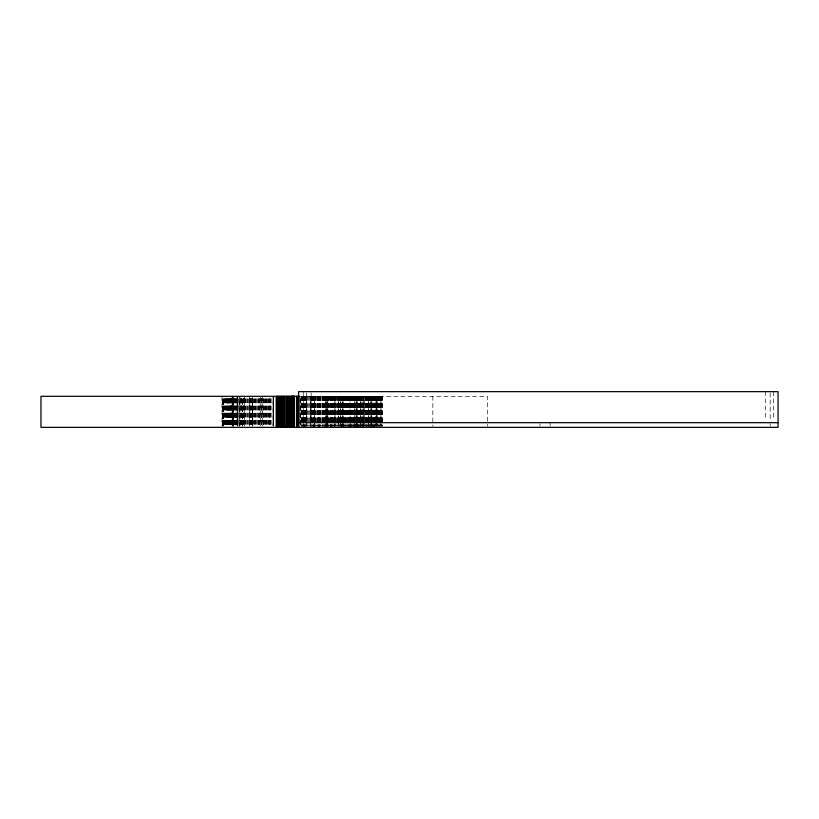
<?xml version="1.0" encoding="UTF-8"?>
<svg xmlns="http://www.w3.org/2000/svg" width="819" height="819" viewBox="0 0 819 819"><rect width="100%" height="100%" fill="white"/><g stroke="black" fill="none" stroke-linecap="round" stroke-linejoin="round"><path stroke-width="0.61" stroke-dasharray="4.09 3.07" d="M300.665 396.314L487.489 396.314L487.489 426.105M773.392 391.656L773.392 420.208M770.157 392.895L770.157 420.208M770.157 423.853L770.157 426.177M765.499 391.656L765.499 420.208M550.133 422.686L550.133 426.177M539.916 423.853L539.916 426.177M432.821 396.314L432.821 426.105M382.422 396.314L382.34 426.105M382.145 396.314L382.145 426.105M381.47 396.314L381.47 426.105M381.347 396.314L381.398 426.105M381.234 396.314L381.234 426.105M380.978 426.105L380.978 396.314L380.845 426.105M380.712 396.314L380.712 426.105M380.507 396.314L380.507 426.105M379.934 396.314L379.934 426.105M379.781 396.314L379.781 426.105M379.34 396.314L379.289 426.105M379.115 396.314L379.115 426.105M378.706 396.314L378.675 426.105M378.368 396.314L378.368 426.105M378.081 396.314L378.122 426.105M377.917 396.314L377.917 426.105M377.549 396.314L377.661 426.105M377.293 396.314L377.293 426.105M377.088 426.105L377.037 396.314L376.955 426.105M376.74 396.314L376.74 426.105M376.576 396.314L376.576 426.105M376.392 426.105L376.392 396.314L376.228 426.105M375.849 396.314L375.86 426.105M375.686 396.314L375.686 426.105M375.317 396.314L375.317 426.105L375.163 396.314M374.877 396.314L374.877 426.105M374.672 396.314L374.682 426.105M374.529 396.314L374.529 426.105M374.406 396.314L374.406 426.105M374.283 396.314L374.129 426.105M374.007 396.314L374.027 426.105M373.904 396.314L373.781 426.105M373.73 396.314L373.669 426.105M373.566 396.314L373.587 426.105M373.147 396.314L373.147 426.105M373.024 396.314L373.024 426.105M372.85 396.314L372.85 426.105M372.584 396.314L372.584 426.105M372.399 396.314L372.399 426.105M372.164 396.314L372.164 426.105M372.041 396.314L372.041 426.105M371.56 396.314L371.56 426.105M371.386 396.314L371.386 426.105M371.109 396.314L371.161 426.105M370.987 426.105L370.915 396.314L370.802 426.105M370.577 396.314L370.577 426.105M370.464 396.314L370.464 426.105M370.024 396.314L370.024 426.105M369.697 396.314L369.697 426.105M369.615 396.314L369.615 426.105M369.512 396.314L369.512 426.105M369.082 396.314L369.082 426.105M368.867 396.314L368.888 426.105M368.622 396.314L368.622 426.105M368.325 426.105L368.325 396.314L368.192 426.105M368.059 396.314L368.059 426.105M367.506 396.314L367.547 426.105M367.27 396.314L367.26 426.105M367.014 396.314L367.014 426.105M366.82 396.314L366.892 426.105M366.656 396.314L366.717 426.105M366.543 396.314L366.523 426.105M366.288 396.314L366.359 426.105M365.991 396.314L365.991 426.105M365.489 396.314L365.489 426.105M365.325 396.314L365.325 426.105M365.243 396.314L365.243 426.105M364.772 426.105L364.475 396.314M364.179 396.314L364.199 426.105M363.871 396.314L363.871 426.105M363.677 396.314L363.677 426.105M363.493 396.314L363.513 426.105M363.257 426.105L363.196 396.314L363.165 426.105M362.899 396.314L362.909 426.105M362.827 396.314L362.827 426.105M362.561 396.314L362.643 426.105M362.397 396.314L362.356 426.105M362.213 396.314L362.336 426.105M362.07 396.314L362.08 426.105L361.896 396.314M361.629 396.314L361.599 426.105M361.486 396.314L361.425 426.105M361.056 396.314L361.118 426.105M360.862 396.314L360.821 426.105M360.698 426.105L360.677 396.314L360.565 426.105M360.36 396.314L360.319 426.105M360.196 396.314L360.155 426.105M360.094 396.314L359.981 426.105M359.838 396.314L359.848 426.105M359.705 396.314L359.776 426.105M359.306 396.314L359.346 426.105M359.019 396.314L359.019 426.105M358.835 396.314L358.835 426.105M358.63 396.314L358.63 426.105M358.476 396.314L358.476 426.105M358.272 396.314L358.272 426.105M358.22 396.314L358.22 426.105M357.985 396.314L357.985 426.105M357.811 396.314L357.811 426.105M357.637 396.314L357.637 426.105M357.493 396.314L357.493 426.105M357.371 396.314L357.258 426.105M357.156 426.105L357.084 396.314L356.982 426.105M356.715 396.314L356.746 426.105M356.326 396.314L356.326 426.105M355.917 396.314L355.917 426.105M355.722 396.314L355.722 426.105M355.6 396.314L355.559 426.105M355.323 396.314L355.323 426.105M355.067 396.314L355.067 426.105M354.914 426.105L354.852 396.314L354.678 426.105M354.555 396.314L354.555 426.105M354.484 396.314L354.484 426.105M354.269 396.314L354.248 426.105M354.013 396.314L354.013 426.105M353.777 396.314L353.777 426.105M353.552 396.314L353.552 426.105M353.368 396.314L353.368 426.105M353.112 396.314L353.061 426.105M352.702 396.314L352.764 426.105M352.569 396.314L352.487 426.105M352.231 396.314L352.262 426.105M351.812 396.314L351.832 426.105M351.709 396.314L351.709 426.105M351.474 396.314L351.464 426.105M351.31 396.314L351.31 426.105M351.126 396.314L351.156 426.105M351.013 396.314L351.013 426.105M350.849 396.314L350.849 426.105M350.675 396.314L350.645 426.105M350.419 396.314L350.471 426.105M350.266 396.314L350.266 426.105M350.174 396.314L350.174 426.105L349.989 396.314M349.846 396.314L349.846 426.105M349.549 396.314L349.641 426.105M349.457 396.314L349.457 426.105M349.283 396.314L349.283 426.105M349.007 396.314L349.007 426.105M348.74 396.314L348.74 426.105M348.454 396.314L348.444 426.105M348.229 396.314L348.28 426.105M348.116 396.314L348.177 426.105M347.952 396.314L347.952 426.105M347.563 396.314L347.563 426.105M347.143 396.314L347.143 426.105M346.918 396.314L346.918 426.105M346.417 396.314L346.417 426.105M346.099 396.314L346.099 426.105M345.628 396.314L345.628 426.105M345.413 396.314L345.413 426.105M345.157 396.314L345.157 426.105M345.024 396.314L345.024 426.105M344.881 396.314L344.881 426.105M344.768 396.314L344.768 426.105M344.246 396.314L344.246 426.105M343.878 396.314L343.878 426.105M343.591 396.314L343.622 426.105M343.509 396.314L343.509 426.105L343.294 396.314M343.171 396.314L343.171 426.105M343.007 396.314L343.038 426.105M342.721 396.314L342.721 426.105M342.557 396.314L342.557 426.105M342.434 396.314L342.434 426.105M342.004 396.314L341.871 426.105M341.748 396.314L341.871 426.105M341.625 396.314L341.625 426.105M341.4 396.314L341.503 426.105M341.298 396.314L341.298 426.105M341.144 396.314L341.103 426.105M340.97 396.314L340.888 426.105M339.957 396.314L339.957 426.105M339.803 396.314L339.803 426.105M339.404 396.314L339.404 426.105M339.005 396.314L339.005 426.105M338.8 396.314L338.81 426.105M338.708 396.314L338.646 426.105L338.544 396.314M338.38 396.314L338.298 426.105L338.247 396.314M338.093 396.314L338.104 426.105M337.735 396.314L337.735 426.105M337.274 396.314L337.274 426.105M336.507 396.314L336.507 426.105M335.954 396.314L335.954 426.105M335.595 396.314L335.595 426.105M335.258 396.314L335.258 426.105M334.684 396.314L334.684 426.105M334.459 396.314L334.459 426.105M334.336 396.314L334.316 426.105M334.08 396.314L334.08 426.105M333.753 396.314L333.753 426.105M333.261 396.314L333.261 426.105M332.842 396.314L332.842 426.105M332.545 396.314L332.545 426.105M332.483 396.314L332.483 426.105M332.176 396.314L332.176 426.105M331.93 396.314L331.93 426.105M331.736 396.314L331.736 426.105M331.582 396.314L331.582 426.105M331.306 396.314L331.398 426.105M331.132 396.314L331.163 426.105M330.989 396.314L330.958 426.105M330.907 396.314L330.815 426.105M330.712 396.314L330.712 426.105M330.507 396.314L330.507 426.105M330.313 396.314L330.405 426.105M330.211 396.314L330.211 426.105M330.047 396.314L330.047 426.105M329.433 396.314L329.433 426.105M328.552 396.314L328.552 426.105M328.327 396.314L328.327 426.105M328.102 396.314L328.184 426.105M327.917 396.314L327.917 426.105M327.293 396.314L327.293 426.105M327.047 396.314L327.047 426.105M326.586 396.314L326.525 426.105M326.464 396.314L326.423 426.105M326.31 396.314L326.341 426.105M326.105 396.314L326.105 426.105M325.962 426.105L325.839 396.314L325.788 426.105M325.552 396.314L325.552 426.105M325.419 396.314L325.419 426.105M325.266 396.314L325.266 426.105M325.041 396.314L325.041 426.105M324.928 396.314L324.928 426.105M324.529 396.314L324.529 426.105M324.406 396.314L324.406 426.105M324.109 396.314L323.966 426.105M323.423 396.314L323.423 426.105M323.116 396.314L323.116 426.105M322.962 396.314L322.962 426.105M322.778 396.314L322.778 426.105M322.666 396.314L322.666 426.105M322.42 396.314L322.532 426.105M321.171 396.314L321.171 426.105M320.751 396.314L320.782 426.105M320.352 396.314L320.352 426.105M320.004 396.314L320.004 426.105M319.727 396.314L319.727 426.105M319.492 396.314L319.492 426.105M319.318 396.314L319.318 426.105M319.134 396.314L319.175 426.105M318.929 396.314L318.949 426.105M318.755 396.314L318.816 426.105M318.632 396.314L318.652 426.105M318.458 396.314L318.468 426.105M318.161 396.314L318.161 426.105M318.007 396.314L318.007 426.105M317.68 396.314L317.782 426.105M317.608 396.314L317.629 426.105M316.728 396.314L316.728 426.105M315.847 396.314L315.847 426.105M315.161 396.314L315.233 426.105M315.069 396.314L314.967 426.105M314.772 396.314L314.752 426.105M314.67 396.314L314.67 426.105M314.568 426.105L314.465 396.314L314.373 426.105M314.189 396.314L314.189 426.105M314.025 396.314L314.025 426.105M313.882 396.314L313.872 426.105M313.687 396.314L313.687 426.105M313.544 396.314L313.493 426.105M313.349 396.314L313.349 426.105M313.083 396.314L313.104 426.105M312.725 396.314L312.725 426.105M312.438 396.314L312.397 426.105M312.008 396.314L312.008 426.105M311.629 396.314L311.527 426.105M311.312 396.314L311.312 426.105M311.148 392.895L311.148 420.208M310.964 396.314L310.964 426.105M310.729 396.314L310.729 426.105M310.616 396.314L310.616 426.105M309.684 396.314L309.684 426.105M308.456 396.314L308.456 426.105M307.176 396.314L307.186 426.105M306.89 396.314L306.89 426.105L306.756 396.314M306.644 396.314L306.603 426.105M306.49 392.895L306.49 426.177M306.316 396.314L306.214 426.105M306.009 396.314L306.009 426.105M305.825 396.314L305.825 426.105M305.518 396.314L305.477 426.105M305.333 396.314L305.333 426.105M305.108 396.314L305.108 426.105M304.852 396.314L304.852 426.105M304.688 396.314L304.688 426.105M304.566 396.314L304.566 426.105M304.289 396.314L304.289 426.105M304.074 396.314L304.136 426.105M303.921 396.314L303.921 426.105M303.777 396.314L303.726 426.105M303.593 396.314L303.532 426.105M303.409 396.314L303.409 426.105M303.255 391.656L303.265 426.105M303.132 396.314L303.132 426.105M302.846 396.314L302.846 426.105M302.549 396.314L302.549 426.105M302.272 396.314L302.272 426.105M301.945 396.314L301.945 426.105M301.699 396.314L301.699 426.105M301.402 396.314L301.402 426.105M301.034 396.314L301.034 426.105M300.798 398.792L300.798 426.105M300.665 398.792L300.604 426.105M300.471 398.792L300.471 426.105M300.092 398.792L300.102 426.105M273.546 396.314L273.577 426.105M273.413 398.792L273.413 426.105M271.847 398.792L271.847 426.105M270.311 398.792L270.311 426.105M270.198 398.792L270.055 426.105M269.932 398.792L269.932 426.105M269.707 398.792L269.707 426.105M269.523 398.792L269.523 426.105M269.123 398.792L269.123 426.105M268.437 398.792L268.437 426.105M267.885 398.792L267.885 426.105M267.117 398.792L267.117 426.105M266.656 398.792L266.656 426.105M266.144 398.792L266.144 426.105M265.591 398.792L265.591 426.105M264.987 398.792L264.987 426.105M264.435 398.792L264.435 426.105M263.718 398.792L263.718 426.105M263.421 398.792L263.421 426.105M263.288 398.792L263.288 426.105M262.479 396.314L262.408 426.105M262.162 398.792L262.162 426.105M261.834 398.792L261.834 426.105M261.609 398.792L261.609 426.105M261.353 398.792L261.353 426.105M261.22 398.792L261.22 426.105M261.005 398.792L261.005 426.105M260.985 398.792L260.985 426.105M260.8 396.314L260.739 426.105M259.623 398.792L259.51 426.105M259.367 398.792L259.367 426.105M259.234 398.792L259.234 426.105M258.978 398.792L258.978 426.105M258.763 398.792L258.763 426.105M258.292 398.792L258.292 426.105M257.473 398.792L257.473 426.105M256.828 398.792L256.828 426.105M255.937 398.792L255.937 426.105M255.415 398.792L255.415 426.105M254.842 398.792L254.842 426.105M254.218 398.792L254.218 426.105M253.542 398.792L253.542 426.105M252.928 398.792L252.928 426.105M252.631 396.314L252.631 426.105L252.58 398.792M252.457 398.792L252.457 426.105M252.129 398.792L252.129 426.105M251.812 398.792L251.904 426.105M251.628 398.792L251.628 426.105M251.423 398.792L251.279 426.105M250.839 398.792L250.839 426.105M250.614 398.792L250.614 426.105M250.379 398.792L250.379 426.105M250.225 398.792L250.143 426.105M249.979 398.792L249.908 426.105M249.836 398.792L249.836 426.105M249.713 398.792L249.57 426.105M249.539 396.314L249.467 426.105M249.324 398.792L249.324 426.105M248.781 398.792L248.781 426.105M247.87 398.792L247.87 426.105M247.154 398.792L247.154 426.105M246.171 398.792L246.171 426.105M245.598 398.792L245.598 426.105M244.973 398.792L244.973 426.105M244.369 396.314L244.4 426.105M244.195 398.792L244.195 426.105M244.031 398.792L244.031 426.105M243.612 398.792L243.612 426.105M243.571 398.792L243.571 426.105M243.376 398.792L243.376 426.105M242.967 398.792L242.905 426.105M242.496 426.105L242.414 398.792L242.322 426.105M242.055 398.792L242.178 426.105M242.035 398.792L241.892 426.105M241.748 398.792L241.738 426.105M241.625 398.792L241.564 426.105M241.492 398.792L241.492 426.105M241.226 398.792L241.226 426.105M240.878 398.792L240.899 426.105M240.52 398.792L240.52 426.105M240.213 398.792L240.213 426.105M239.148 398.792L239.148 426.105M238.104 398.792L238.104 426.105M237.827 396.314L237.827 426.105L237.756 398.792M237.571 398.792L237.571 426.105M237.377 398.792L237.377 426.105M237.111 396.314L237.111 426.105M236.845 398.792L236.886 426.105M236.415 398.792L236.415 426.105M236.2 398.792L236.097 426.105L236.056 398.792M235.77 398.792L235.77 426.105M235.503 398.792L235.503 426.105M235.381 398.792L235.381 426.105M234.777 398.792L234.777 426.105M234.695 398.792L234.695 426.105M234.367 398.792L234.367 426.105M233.927 398.792L233.927 426.105M233.845 398.792L233.845 426.105M233.22 396.314L233.22 426.105M233.139 426.105L233.057 398.792L232.913 426.105M232.831 396.314L232.688 426.105L232.596 398.792M232.35 398.792L232.412 426.105M232.227 398.792L232.227 426.105M232.094 396.314L232.094 426.105M231.972 398.792L231.982 426.105M231.808 398.792L231.808 426.105M231.542 398.792L231.542 426.105M231.367 398.792L231.367 426.105M231.234 398.792L231.234 426.105M230.907 398.792L230.804 426.105M230.702 398.792L230.661 426.105M230.61 398.792L230.528 426.105M230.385 398.792L230.385 426.105M230.262 398.792L230.262 426.105M229.985 398.792L229.985 426.105M229.863 398.792L229.863 426.105M229.719 398.792L229.719 426.105M229.515 398.792L229.515 426.105M229.218 398.792L229.095 426.105L229.064 398.792M228.706 398.792L228.706 426.105M228.532 398.792L228.532 426.105M228.163 398.792L228.071 426.105L227.999 398.792M227.805 398.792L227.805 426.105M227.651 398.792L227.6 426.105M227.385 398.792L227.436 426.105L227.303 398.792M227.098 398.792L227.098 426.105M226.73 398.792L226.73 426.105M226.474 398.792L226.474 426.105M226.269 398.792L226.31 426.105M226.024 398.792L226.024 426.105M225.716 398.792L225.675 426.105M225.276 398.792L225.276 426.105M225.051 398.792L225.102 426.105M224.611 398.792L224.611 426.105M224.386 398.792L224.457 426.105M223.884 398.792L223.884 426.105M223.679 398.792L223.679 426.105M223.546 426.105L223.474 398.792L223.413 426.105M223.157 398.792L223.157 426.105M222.246 398.792L222.246 426.105M221.99 396.314L221.99 426.105M371.795 426.105L371.795 396.314L371.703 426.105M356.572 426.105L356.572 396.314L356.521 426.105M342.229 426.105L342.229 396.314L342.147 426.105M340.673 426.105L340.673 396.314L340.591 426.105M334.961 426.105L334.961 396.314L334.869 426.105M327.764 426.105L327.764 396.314L327.672 426.105M326.894 426.105L326.894 396.314L326.812 426.105M310.319 426.105L310.319 396.314L310.258 426.105M273.116 426.105L273.116 396.314L273.075 426.105M239.834 426.105L239.834 396.314L239.772 426.105M233.589 426.105L233.589 398.792L233.507 426.105M222.952 426.105L222.952 398.792L222.922 426.105"/><path stroke-width="1.23" d="M299.652 396.314L40.95 396.314L40.95 427.344L778.05 427.344L778.05 391.656L298.597 391.656L298.597 422.686L778.05 422.686M298.863 396.314L298.863 427.344M298.136 396.314L298.136 427.344M297.328 396.314L297.328 427.344M296.529 396.314L296.529 427.344M294.4 396.314L294.43 427.344M294.154 396.314L294.123 427.344M293.97 396.314L293.97 427.344M293.806 396.314L293.806 427.344M293.448 396.314L293.448 427.344M293.048 396.314L293.048 427.344M292.649 396.314L292.649 427.344M292.219 396.314L292.219 427.344M291.912 396.314L291.912 427.344M291.533 396.314L291.533 427.344M291.083 396.314L291.083 427.344M290.55 396.314L290.55 427.344M289.957 396.314L289.957 427.344M289.281 396.314L289.281 427.344M288.534 396.314L288.534 427.344M287.704 396.314L287.704 427.344M286.804 396.314L286.804 427.344M285.933 396.314L285.933 427.344M284.582 396.314L284.582 427.344M284.203 396.314L284.224 427.344M283.65 396.314L283.65 427.344M283.016 396.314L283.016 427.344M282.309 396.314L282.309 427.344M281.531 396.314L281.531 427.344M280.702 396.314L280.702 427.344M279.791 396.314L279.791 427.344M278.921 396.314L278.921 427.344M278.02 396.314L278.02 427.344M277.795 396.314L277.795 427.344M276.976 396.314L276.976 427.344M276.198 396.314L276.198 427.344"/></g></svg>
